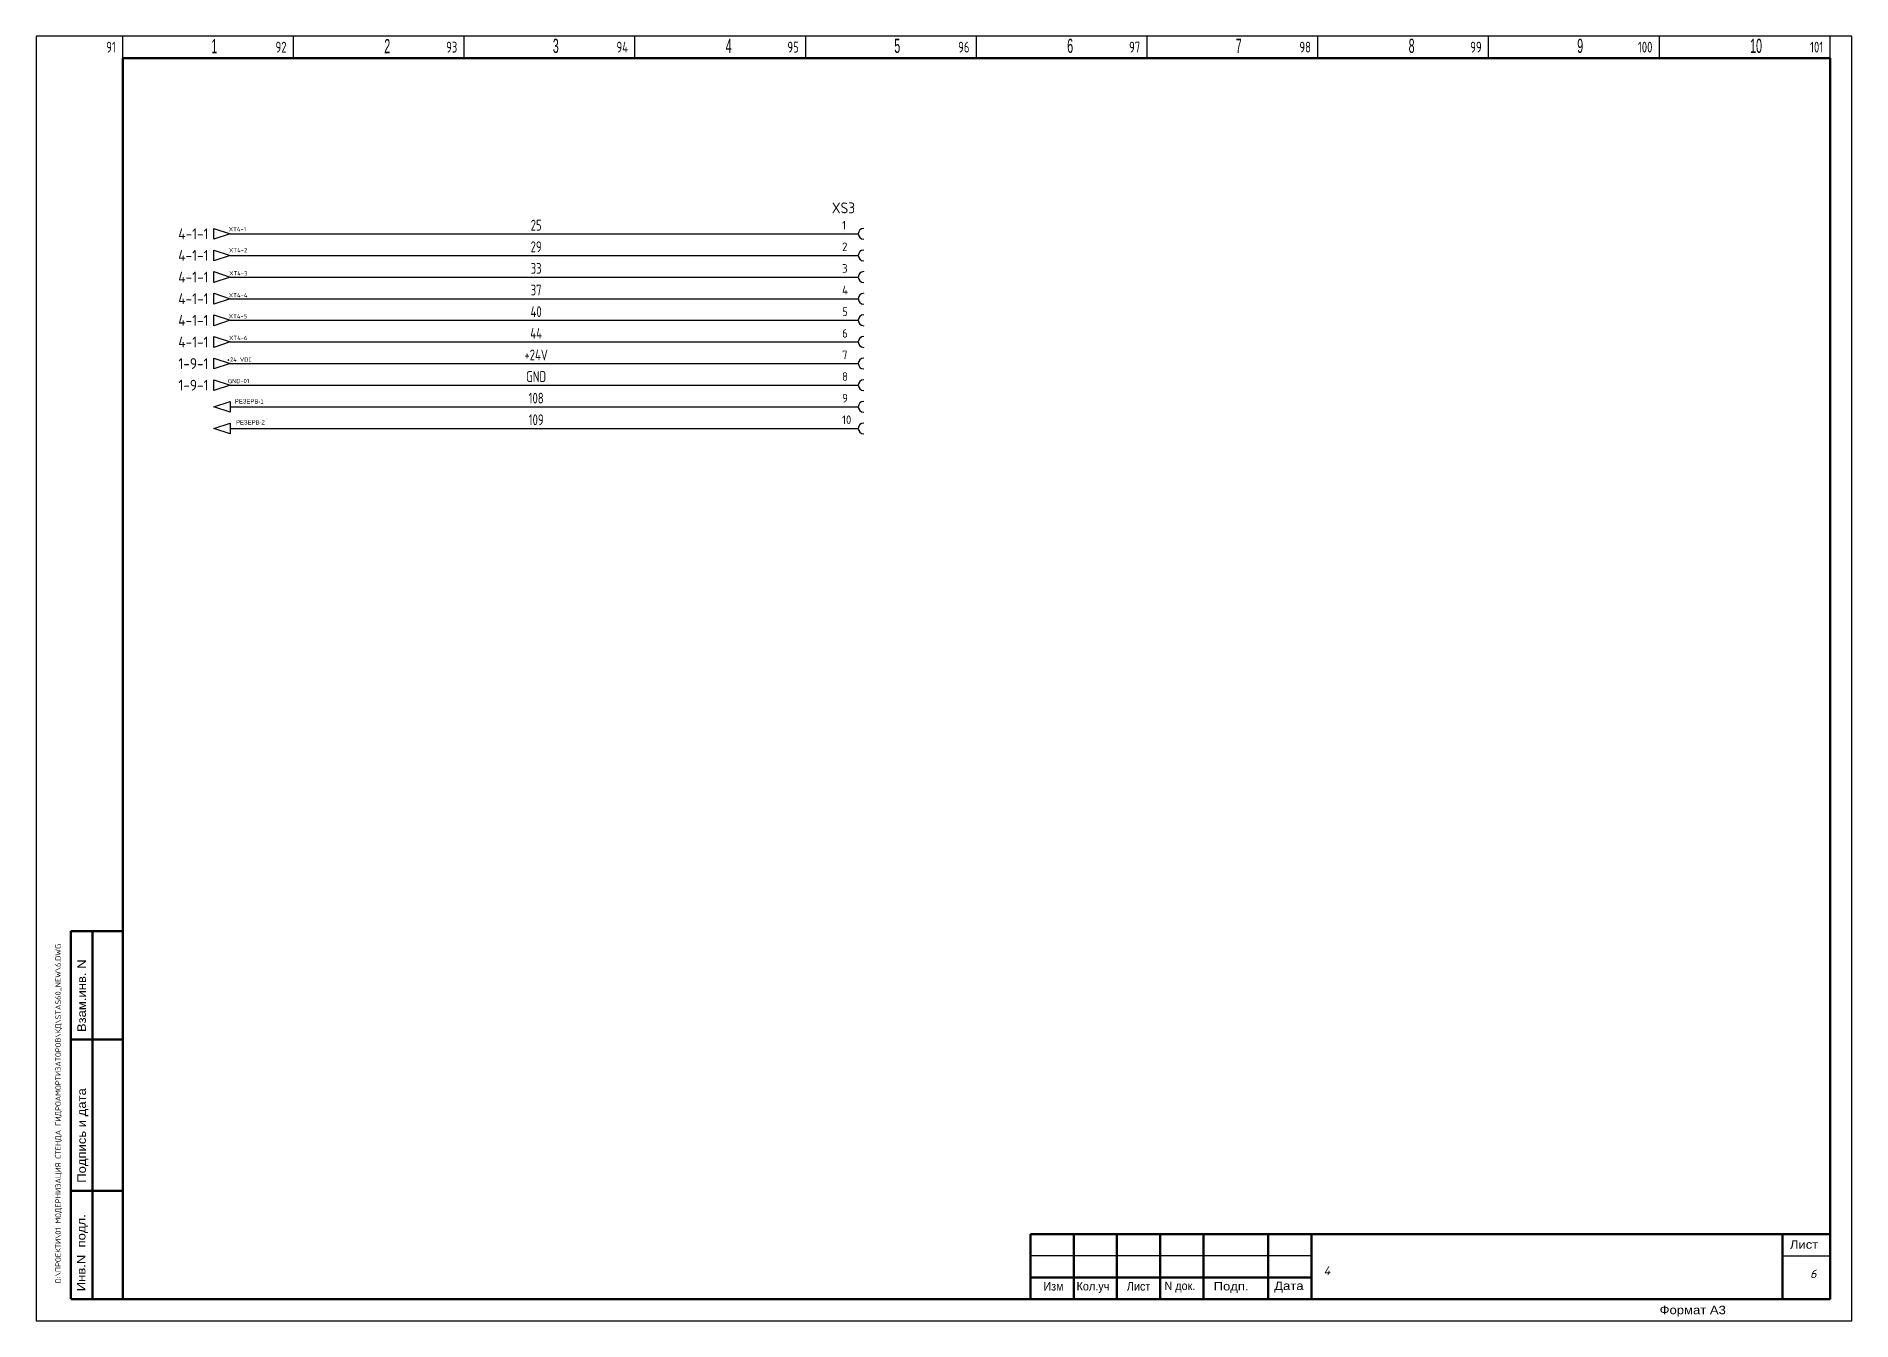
# Model space of a CAD drawing. Extents: x -20 to 400, y -5 to 292.
import ezdxf
from ezdxf.enums import TextEntityAlignment as Align

# ---------------------------------------------------------------- set-up
doc = ezdxf.new("R2010")
doc.units = 0
doc.linetypes.add('Caddy_Solid', pattern=[0])
for name, color, linetype in [('100', 7, 'Continuous'), ('GRN_0.75mm^2', 3, 'Continuous'), ('MISC', 2, 'Continuous'), ('RED_2.5mm^2', 1, 'Continuous'), ('SYMS', 7, 'Continuous'), ('TAGS', 51, 'Continuous'), ('TERMS', 4, 'Continuous'), ('TITLE', 7, 'Continuous'), ('WIRENO', 70, 'Continuous'), ('XREF', 7, 'Continuous')]:
    doc.layers.add(name, color=color, linetype=linetype)
doc.styles.add('Caddy_Vectorfont1n', font='arial.ttf', dxfattribs={"width": 1.1})
doc.styles.add('Caddy_Vectorfont1p', font='arial.ttf', dxfattribs={"width": 0.9})
doc.styles.add('ITALIC', font='ITALIC')
doc.styles.add('SIMPLEX', font='simplex')
doc.styles.add('WD_IEC', font='ISOCP2.shx', dxfattribs={"width": 0.9, "height": 4})

# ---------------------------------------------------------------- blocks, each defined once
blk = doc.blocks.new('wd_tb')
at = {"layer": 'TITLE', "color": 1, "style": 'ITALIC'}
for tag, p in [('DWG#', (377.5, 6.5)), ('TITLE#1', (133.27, -3.8)), ('TITLE#2', (163.84, -3.8)), ('TITLE#3', (197.71, -3.8))]:
    blk.add_attdef(tag, text='', height=2, dxfattribs=at).set_placement(p, align=Align.CENTER)
at = {"layer": 'TITLE', "color": 1, "style": 'SIMPLEX'}
blk.add_attdef('CAD#', (-14.33, 3.62), '', height=1.25, rotation=90, dxfattribs=at)
at = {"layer": 'TITLE', "color": 1}
for tag, p, height, style in [('JOB#', (277.8, 5.56), 2, 'ITALIC'), ('ENGINEER', (9.37, -2.98), 1.25, 'ITALIC'), ('CHKDBY', (40.35, -2.98), 1.25, 'ITALIC'), ('DRAWNBY', (70.5, -3.39), 1.25, 'ITALIC'), ('DATE', (98.17, -3.8), 1.25, 'SIMPLEX'), ('SHTS', (385.36, -3.42), 2, 'ITALIC')]:
    blk.add_attdef(tag, p, '', height=height, dxfattribs=dict(at, style=style))
at = {"layer": 'TITLE', "color": 1, "style": 'ITALIC'}
blk.add_attdef('SH#', text='', height=2, dxfattribs=at).set_placement((391.86, 4.83), align=Align.RIGHT)
at = {"layer": 'TITLE', "color": 7, "flags": 9}
blk.add_attdef('WD_TB', (-0.02, 0.56), '', height=1.57, dxfattribs=at)
at = {"layer": 'TITLE', "color": 1, "style": 'ITALIC', "flags": 3}
blk.add_attdef('TITLE#4', text='', height=2, dxfattribs=at).set_placement((230.75, -4.22), align=Align.CENTER)
blk = doc.blocks.new('HC01J_')
blk.add_line((-5, 0), (-1.25, 0))
blk.add_arc((0, 0), 1.25, 90, 270)
at = {"style": 'WD_IEC'}
for tag, p in [('DESC2', (-2, 18.75)), ('DESC1', (-2, 22.25)), ('DESC3', (-2, 15.25)), ('INST', (-2, 11.75)), ('LOC', (-2, 8.25)), ('TAG1', (-2, 4.75))]:
    blk.add_attdef(tag, text='', height=2.5, dxfattribs=at).set_placement(p, align=Align.RIGHT)
at = {"style": 'WD_IEC', "flags": 1}
for tag, p, height in [('X4TERM01', (-5, 0), 0.32), ('X2LINK', (0, 1.88), 0.32), ('X4TERMDESC01', (-5, -0.52), 0.32), ('ASSYCODE', (-5, -3.75), 1), ('X8LINK', (0, -1.88), 0.32), ('MFG', (5.25, -4.75), 1.5), ('FAMILY', (-5, -5.25), 1), ('CATDESC', (-5, -6.75), 1), ('CAT', (5.25, -7.25), 1.5)]:
    blk.add_attdef(tag, p, '', height=height, dxfattribs=at)
at = {"style": 'WD_IEC'}
blk.add_attdef('TERM01', (-5, 1), '', height=2, dxfattribs=at)
blk = doc.blocks.new('HC02J_')
blk.add_line((-5, 0), (-1.25, 0))
blk.add_arc((0, 0), 1.25, 90, 270)
at = {"style": 'WD_IEC'}
for tag, p in [('DESC2', (-2, 18.5)), ('DESC1', (-2, 21.5)), ('DESC3', (-2, 15)), ('INST', (-2, 11.5)), ('LOC', (-2, 8)), ('TAG2', (-2, 4.5))]:
    blk.add_attdef(tag, text='', height=2.5, dxfattribs=at).set_placement(p, align=Align.RIGHT)
at = {"style": 'WD_IEC', "flags": 1}
for tag, p, height in [('X4TERM01', (-5, 0), 0.32), ('X2LINK', (0, 1.88), 0.32), ('X4TERMDESC01', (-5, -0.52), 0.32), ('X8LINK', (0, -1.88), 0.32), ('FAMILY', (-5, -5.25), 1)]:
    blk.add_attdef(tag, p, '', height=height, dxfattribs=at)
at = {"style": 'WD_IEC'}
blk.add_attdef('TERM01', (-5, 1), '', height=2, dxfattribs=at)
blk = doc.blocks.new('HA1D3')
blk.add_lwpolyline([(0, 0), (-3.75, -1.25), (-3.75, 1.25)], close=True)
at = {"style": 'WD_IEC'}
blk.add_attdef('XREF', text='', height=2.5, dxfattribs=at).set_placement((-5, 0), align=Align.MIDDLE_RIGHT)
at = {"style": 'WD_IEC', "flags": 1}
blk.add_attdef('SIGCODE', text='', height=1, dxfattribs=at).set_placement((-2.5, 1.8), align=Align.RIGHT)
at = {"style": 'WD_IEC'}
for tag, p, height, flags in [('X1TERM01', (0, 0), 0.32, 1), ('WIRENO', (1.25, 1), 2.5, 8)]:
    blk.add_attdef(tag, p, '', height=height, dxfattribs=dict(at, flags=flags))
blk.add_attdef('DESC1', text='', height=2.5, dxfattribs=at).set_placement((1.25, -1), align=Align.TOP_LEFT)
blk = doc.blocks.new('WD_WNH')
at = {"linetype": 'Continuous', "style": 'WD_IEC', "width": 0.8}
blk.add_attdef('WIRENO', text='', height=2.5, dxfattribs=at).set_placement((0, 0.75), align=Align.CENTER)
at = {"style": 'WD_IEC', "flags": 1}
for tag, p in [('W08USER', (0, 0.375)), ('W04USER', (0, 0.875)), ('W05USER', (0, 0.75)), ('W09USER', (0, 0.25)), ('W03USER', (0, 1)), ('W06USER', (0, 0.625)), ('W07USER', (0, 0.5)), ('W02USER', (0, 1.125)), ('W01USER', (0, 1.25)), ('W10USER', (0, 0.125))]:
    blk.add_attdef(tag, text='', height=0.08, dxfattribs=at).set_placement(p, align=Align.CENTER)
blk = doc.blocks.new('WD_WNV')
at = {"linetype": 'Continuous', "style": 'WD_IEC', "width": 0.8}
blk.add_attdef('WIRENO', text='', height=2.5, dxfattribs=at).set_placement((-1.6, 0), align=Align.MIDDLE_RIGHT)
at = {"style": 'WD_IEC', "flags": 1}
for tag, p in [('W08USER', (-1, 0.375)), ('W04USER', (-1, 0.875)), ('W05USER', (-1, 0.75)), ('W09USER', (-1, 0.25)), ('W03USER', (-1, 1)), ('W06USER', (-1, 0.625)), ('W07USER', (-1, 0.5)), ('W02USER', (-1, 1.125)), ('W01USER', (-1, 1.25)), ('W10USER', (-1, 0.125))]:
    blk.add_attdef(tag, text='', height=0.08, dxfattribs=at).set_placement(p, align=Align.CENTER)
blk = doc.blocks.new('HA1S3')
blk.add_lwpolyline([(-3.75, 0), (0, 1.25), (0, -1.25)], close=True)
at = {"style": 'WD_IEC'}
blk.add_attdef('XREF', text='', height=2.5, dxfattribs=at).set_placement((-5, 0), align=Align.MIDDLE_RIGHT)
at = {"style": 'WD_IEC', "flags": 1}
blk.add_attdef('SIGCODE', text='', height=1, dxfattribs=at).set_placement((-2.5, 1.8), align=Align.RIGHT)
at = {"style": 'WD_IEC'}
for tag, p, height, flags in [('X1TERM01', (0, 0), 0.32, 1), ('WIRENO', (1.25, 1), 2.5, 8)]:
    blk.add_attdef(tag, p, '', height=height, dxfattribs=dict(at, flags=flags))
blk.add_attdef('DESC1', text='', height=2.5, dxfattribs=at).set_placement((1.25, -1), align=Align.TOP_LEFT)

msp = doc.modelspace()

# ---------------------------------------------------------------- linework, layer by layer
at = {"linetype": 'Caddy_Solid', "lineweight": 25}
for p, q in [((0, 287), (0, 292)), ((39.5, 287), (39.5, 292)), ((79, 287), (79, 292)), ((118.5, 287), (118.5, 292)), ((158, 287), (158, 292)), ((197.5, 287), (197.5, 292)), ((237, 287), (237, 292)), ((276.5, 287), (276.5, 292)), ((316, 287), (316, 292)), ((355.5, 287), (355.5, 292)), ((395, 287), (395, 292))]:
    msp.add_line(p, q, dxfattribs=at)
at = {"layer": '100', "linetype": 'Caddy_Solid', "lineweight": 50}
for p, q in [((0, 286.94), (395, 286.94)), ((0, 286.94), (0, 0)), ((395, 286.94), (395, 0)), ((-12, 0.06), (-12, 85.06)), ((-12, 85.06), (0, 85.06)), ((-7, 85.06), (-7, 0.06)), ((-12, 60), (0, 60)), ((-12, 25.06), (0, 25.06)), ((210, 15), (395, 15)), ((210, 0), (210, 15)), ((220, 0), (220, 15)), ((230, 0), (230, 15)), ((240, 0), (240, 15)), ((250, 0), (250, 15)), ((265, 0), (265, 15)), ((275, 0), (275, 15)), ((384, 0), (384, 15)), ((210, 5), (275, 5)), ((395, 0), (-12, 0))]:
    msp.add_line(p, q, dxfattribs=at)
at = {"layer": '100', "linetype": 'Caddy_Solid', "lineweight": 25}
for p, q in [((275, 10), (210, 10)), ((384, 10), (395, 10))]:
    msp.add_line(p, q, dxfattribs=at)
at = {"layer": 'GRN_0.75mm^2'}
for p, q in [((24.84, 246.33), (166.43, 246.33)), ((24.84, 241.33), (166.43, 241.33)), ((24.84, 236.33), (166.43, 236.33)), ((24.84, 231.33), (166.43, 231.33)), ((24.84, 226.33), (166.43, 226.33)), ((24.84, 221.33), (166.43, 221.33))]:
    msp.add_line(p, q, dxfattribs=at)
at = {"layer": 'RED_2.5mm^2'}
for p, q in [((24.84, 216.33), (166.43, 216.33)), ((24.84, 211.33), (166.43, 211.33))]:
    msp.add_line(p, q, dxfattribs=at)
at = {"layer": 'SYMS'}
for p, q in [((24.84, 206.33), (166.43, 206.33)), ((24.84, 201.33), (166.43, 201.33))]:
    msp.add_line(p, q, dxfattribs=at)
msp.add_lwpolyline([(-20, -5), (400, -5), (400, 292), (-20, 292)], close=True, dxfattribs=at)

# ---------------------------------------------------------------- block references
ref = msp.add_blockref('HC01J_', (171.43, 246.33), dxfattribs=at)
ref.add_attrib('TERM01', '1', (166.43, 247.33), dxfattribs={"layer": 'TERMS', "height": 2, "style": 'WD_IEC'})
ref.add_attrib('TAG1', 'XS3', dxfattribs={"layer": 'TAGS', "height": 2.5, "style": 'WD_IEC'}).set_placement((169.43, 251.08), align=Align.RIGHT)
ref = msp.add_blockref('HA1D3', (24.84, 246.33), dxfattribs=at)
ref.add_attrib('XREF', '4-1-1', dxfattribs={"layer": 'XREF', "height": 2.5, "style": 'WD_IEC'}).set_placement((19.84, 246.33), align=Align.MIDDLE_RIGHT)
ref.add_attrib('SIGCODE', 'XT4-1', dxfattribs={"layer": 'MISC', "height": 1, "style": 'WD_IEC'}).set_placement((28.55, 246.9), align=Align.RIGHT)
ref = msp.add_blockref('HC02J_', (171.43, 241.33), dxfattribs=at)
ref.add_attrib('TERM01', '2', (166.43, 242.33), dxfattribs={"layer": 'TERMS', "height": 2, "style": 'WD_IEC'})
ref = msp.add_blockref('HA1D3', (24.84, 241.33), dxfattribs=at)
ref.add_attrib('XREF', '4-1-1', dxfattribs={"layer": 'XREF', "height": 2.5, "style": 'WD_IEC'}).set_placement((19.84, 241.33), align=Align.MIDDLE_RIGHT)
ref.add_attrib('SIGCODE', 'XT4-2', dxfattribs={"layer": 'MISC', "height": 1, "style": 'WD_IEC'}).set_placement((28.81, 242.03), align=Align.RIGHT)
ref = msp.add_blockref('HA1D3', (24.84, 236.33), dxfattribs=at)
ref.add_attrib('XREF', '4-1-1', dxfattribs={"layer": 'XREF', "height": 2.5, "style": 'WD_IEC'}).set_placement((19.84, 236.33), align=Align.MIDDLE_RIGHT)
ref.add_attrib('SIGCODE', 'XT4-3', dxfattribs={"layer": 'MISC', "height": 1, "style": 'WD_IEC'}).set_placement((28.87, 236.7), align=Align.RIGHT)
ref = msp.add_blockref('HC02J_', (171.43, 236.33), dxfattribs=at)
ref.add_attrib('TERM01', '3', (166.43, 237.33), dxfattribs={"layer": 'TERMS', "height": 2, "style": 'WD_IEC'})
ref = msp.add_blockref('HA1D3', (24.84, 231.33), dxfattribs=at)
ref.add_attrib('XREF', '4-1-1', dxfattribs={"layer": 'XREF', "height": 2.5, "style": 'WD_IEC'}).set_placement((19.84, 231.33), align=Align.MIDDLE_RIGHT)
ref.add_attrib('SIGCODE', 'XT4-4', dxfattribs={"layer": 'MISC', "height": 1, "style": 'WD_IEC'}).set_placement((28.85, 231.62), align=Align.RIGHT)
ref = msp.add_blockref('HC02J_', (171.43, 231.33), dxfattribs=at)
ref.add_attrib('TERM01', '4', (166.43, 232.33), dxfattribs={"layer": 'TERMS', "height": 2, "style": 'WD_IEC'})
ref = msp.add_blockref('HA1D3', (24.84, 226.33), dxfattribs=at)
ref.add_attrib('XREF', '4-1-1', dxfattribs={"layer": 'XREF', "height": 2.5, "style": 'WD_IEC'}).set_placement((19.84, 226.33), align=Align.MIDDLE_RIGHT)
ref.add_attrib('SIGCODE', 'XT4-5', dxfattribs={"layer": 'MISC', "height": 1, "style": 'WD_IEC'}).set_placement((28.81, 226.77), align=Align.RIGHT)
ref = msp.add_blockref('HC02J_', (171.43, 226.33), dxfattribs=at)
ref.add_attrib('TERM01', '5', (166.43, 227.33), dxfattribs={"layer": 'TERMS', "height": 2, "style": 'WD_IEC'})
ref = msp.add_blockref('HA1D3', (24.84, 221.33), dxfattribs=at)
ref.add_attrib('XREF', '4-1-1', dxfattribs={"layer": 'XREF', "height": 2.5, "style": 'WD_IEC'}).set_placement((19.84, 221.33), align=Align.MIDDLE_RIGHT)
ref.add_attrib('SIGCODE', 'XT4-6', dxfattribs={"layer": 'MISC', "height": 1, "style": 'WD_IEC'}).set_placement((28.86, 221.75), align=Align.RIGHT)
ref = msp.add_blockref('HC02J_', (171.43, 221.33), dxfattribs=at)
ref.add_attrib('TERM01', '6', (166.43, 222.33), dxfattribs={"layer": 'TERMS', "height": 2, "style": 'WD_IEC'})
ref = msp.add_blockref('HC02J_', (171.43, 216.33), dxfattribs=at)
ref.add_attrib('TERM01', '7', (166.43, 217.33), dxfattribs={"layer": 'TERMS', "height": 2, "style": 'WD_IEC'})
ref = msp.add_blockref('HA1D3', (24.84, 216.33), dxfattribs=at)
ref.add_attrib('XREF', '1-9-1', dxfattribs={"layer": 'XREF', "height": 2.5, "style": 'WD_IEC'}).set_placement((19.84, 216.33), align=Align.MIDDLE_RIGHT)
ref.add_attrib('SIGCODE', '+24 VDC', dxfattribs={"layer": 'MISC', "height": 1, "style": 'WD_IEC'}).set_placement((29.86, 216.75), align=Align.RIGHT)
ref = msp.add_blockref('HC02J_', (171.43, 211.33), dxfattribs=at)
ref.add_attrib('TERM01', '8', (166.43, 212.33), dxfattribs={"layer": 'TERMS', "height": 2, "style": 'WD_IEC'})
ref = msp.add_blockref('HA1D3', (24.84, 211.33), dxfattribs=at)
ref.add_attrib('XREF', '1-9-1', dxfattribs={"layer": 'XREF', "height": 2.5, "style": 'WD_IEC'}).set_placement((19.84, 211.33), align=Align.MIDDLE_RIGHT)
ref.add_attrib('SIGCODE', 'GND-01', dxfattribs={"layer": 'MISC', "height": 1, "style": 'WD_IEC'}).set_placement((29.27, 211.79), align=Align.RIGHT)
ref = msp.add_blockref('HA1S3', (24.84, 206.33), dxfattribs=at)
ref.add_attrib('SIGCODE', 'РЕЗЕРВ-1', dxfattribs={"layer": 'MISC', "height": 1}).set_placement((32.6, 207.07), align=Align.RIGHT)
ref = msp.add_blockref('HC02J_', (171.43, 206.33), dxfattribs=at)
ref.add_attrib('TERM01', '9', (166.43, 207.33), dxfattribs={"layer": 'TERMS', "height": 2, "style": 'WD_IEC'})
ref = msp.add_blockref('HA1S3', (24.84, 201.33), dxfattribs=at)
ref.add_attrib('SIGCODE', 'РЕЗЕРВ-2', dxfattribs={"layer": 'MISC', "height": 1}).set_placement((32.87, 202.23), align=Align.RIGHT)
ref = msp.add_blockref('HC02J_', (171.43, 201.33), dxfattribs=at)
ref.add_attrib('TERM01', '10', (166.43, 202.33), dxfattribs={"layer": 'TERMS', "height": 2, "style": 'WD_IEC'})
ref = msp.add_blockref('wd_tb', (0, 0), dxfattribs=at)
ref.add_attrib('CAD#', 'D:\\ПРОЕКТИ\\01 МОДЕРНИЗАЦИЯ СТЕНДА ГИДРОАМОРТИЗАТОРОВ\\КД\\STAS60_NEW\\6.DWG', (-14.33, 3.62), dxfattribs={"layer": 'TITLE', "color": 1, "height": 1.25, "rotation": 90, "style": 'SIMPLEX'})
ref.add_attrib('JOB#', '4', (277.8, 5.56), dxfattribs={"layer": 'TITLE', "color": 1, "height": 2, "style": 'ITALIC'})
ref.add_attrib('SH#', '6', dxfattribs={"layer": 'TITLE', "color": 1, "height": 2, "style": 'ITALIC'}).set_placement((391.86, 4.83), align=Align.RIGHT)
at = {"layer": 'WIRENO'}
ref = msp.add_blockref('WD_WNV', (0, 289.5), dxfattribs=at)
ref.add_attrib('WIRENO', '91', dxfattribs={"linetype": 'Continuous', "height": 2.5, "style": 'WD_IEC', "width": 0.8}).set_placement((-1.6, 289.5), align=Align.MIDDLE_RIGHT)
ref = msp.add_blockref('WD_WNV', (39.5, 289.5), dxfattribs=at)
ref.add_attrib('WIRENO', '92', dxfattribs={"linetype": 'Continuous', "height": 2.5, "style": 'WD_IEC', "width": 0.8}).set_placement((37.9, 289.5), align=Align.MIDDLE_RIGHT)
ref = msp.add_blockref('WD_WNV', (79, 289.5), dxfattribs=at)
ref.add_attrib('WIRENO', '93', dxfattribs={"linetype": 'Continuous', "height": 2.5, "style": 'WD_IEC', "width": 0.8}).set_placement((77.4, 289.5), align=Align.MIDDLE_RIGHT)
ref = msp.add_blockref('WD_WNV', (118.5, 289.5), dxfattribs=at)
ref.add_attrib('WIRENO', '94', dxfattribs={"linetype": 'Continuous', "height": 2.5, "style": 'WD_IEC', "width": 0.8}).set_placement((116.9, 289.5), align=Align.MIDDLE_RIGHT)
ref = msp.add_blockref('WD_WNV', (158, 289.5), dxfattribs=at)
ref.add_attrib('WIRENO', '95', dxfattribs={"linetype": 'Continuous', "height": 2.5, "style": 'WD_IEC', "width": 0.8}).set_placement((156.4, 289.5), align=Align.MIDDLE_RIGHT)
ref = msp.add_blockref('WD_WNV', (197.5, 289.5), dxfattribs=at)
ref.add_attrib('WIRENO', '96', dxfattribs={"linetype": 'Continuous', "height": 2.5, "style": 'WD_IEC', "width": 0.8}).set_placement((195.9, 289.5), align=Align.MIDDLE_RIGHT)
ref = msp.add_blockref('WD_WNV', (237, 289.5), dxfattribs=at)
ref.add_attrib('WIRENO', '97', dxfattribs={"linetype": 'Continuous', "height": 2.5, "style": 'WD_IEC', "width": 0.8}).set_placement((235.4, 289.5), align=Align.MIDDLE_RIGHT)
ref = msp.add_blockref('WD_WNV', (276.5, 289.5), dxfattribs=at)
ref.add_attrib('WIRENO', '98', dxfattribs={"linetype": 'Continuous', "height": 2.5, "style": 'WD_IEC', "width": 0.8}).set_placement((274.9, 289.5), align=Align.MIDDLE_RIGHT)
ref = msp.add_blockref('WD_WNV', (316, 289.5), dxfattribs=at)
ref.add_attrib('WIRENO', '99', dxfattribs={"linetype": 'Continuous', "height": 2.5, "style": 'WD_IEC', "width": 0.8}).set_placement((314.4, 289.5), align=Align.MIDDLE_RIGHT)
ref = msp.add_blockref('WD_WNV', (355.5, 289.5), dxfattribs=at)
ref.add_attrib('WIRENO', '100', dxfattribs={"linetype": 'Continuous', "height": 2.5, "style": 'WD_IEC', "width": 0.8}).set_placement((353.9, 289.5), align=Align.MIDDLE_RIGHT)
ref = msp.add_blockref('WD_WNV', (395, 289.5), dxfattribs=at)
ref.add_attrib('WIRENO', '101', dxfattribs={"linetype": 'Continuous', "height": 2.5, "style": 'WD_IEC', "width": 0.8}).set_placement((393.4, 289.5), align=Align.MIDDLE_RIGHT)
ref = msp.add_blockref('WD_WNH', (95.64, 246.33), dxfattribs=at)
ref.add_attrib('WIRENO', '25', dxfattribs={"linetype": 'Continuous', "height": 2.5, "style": 'WD_IEC', "width": 0.8}).set_placement((95.64, 247.08), align=Align.CENTER)
ref = msp.add_blockref('WD_WNH', (95.64, 241.33), dxfattribs=at)
ref.add_attrib('WIRENO', '29', dxfattribs={"linetype": 'Continuous', "height": 2.5, "style": 'WD_IEC', "width": 0.8}).set_placement((95.64, 242.08), align=Align.CENTER)
ref = msp.add_blockref('WD_WNH', (95.64, 236.33), dxfattribs=at)
ref.add_attrib('WIRENO', '33', dxfattribs={"linetype": 'Continuous', "height": 2.5, "style": 'WD_IEC', "width": 0.8}).set_placement((95.64, 237.08), align=Align.CENTER)
ref = msp.add_blockref('WD_WNH', (95.64, 231.33), dxfattribs=at)
ref.add_attrib('WIRENO', '37', dxfattribs={"linetype": 'Continuous', "height": 2.5, "style": 'WD_IEC', "width": 0.8}).set_placement((95.64, 232.08), align=Align.CENTER)
ref = msp.add_blockref('WD_WNH', (95.64, 226.33), dxfattribs=at)
ref.add_attrib('WIRENO', '40', dxfattribs={"linetype": 'Continuous', "height": 2.5, "style": 'WD_IEC', "width": 0.8}).set_placement((95.64, 227.08), align=Align.CENTER)
ref = msp.add_blockref('WD_WNH', (95.64, 221.33), dxfattribs=at)
ref.add_attrib('WIRENO', '44', dxfattribs={"linetype": 'Continuous', "height": 2.5, "style": 'WD_IEC', "width": 0.8}).set_placement((95.64, 222.08), align=Align.CENTER)
ref = msp.add_blockref('WD_WNH', (95.64, 216.33), dxfattribs=at)
ref.add_attrib('WIRENO', '+24V', dxfattribs={"linetype": 'Continuous', "height": 2.5, "style": 'WD_IEC', "width": 0.8}).set_placement((95.64, 217.08), align=Align.CENTER)
ref = msp.add_blockref('WD_WNH', (95.64, 211.33), dxfattribs=at)
ref.add_attrib('WIRENO', 'GND', dxfattribs={"linetype": 'Continuous', "height": 2.5, "style": 'WD_IEC', "width": 0.8}).set_placement((95.64, 212.08), align=Align.CENTER)
ref = msp.add_blockref('WD_WNH', (95.64, 206.33), dxfattribs=at)
ref.add_attrib('WIRENO', '108', dxfattribs={"linetype": 'Continuous', "height": 2.5, "style": 'WD_IEC', "width": 0.8}).set_placement((95.64, 207.08), align=Align.CENTER)
ref = msp.add_blockref('WD_WNH', (95.64, 201.33), dxfattribs=at)
ref.add_attrib('WIRENO', '109', dxfattribs={"linetype": 'Continuous', "height": 2.5, "style": 'WD_IEC', "width": 0.8}).set_placement((95.64, 202.08), align=Align.CENTER)

# ---------------------------------------------------------------- texts
at = {"lineweight": 60, "style": 'Caddy_Vectorfont1p', "width": 0.54}
for s, height, p in [('1', 3.27, (20.5, 288.1)), ('2', 3.27, (60.5, 288.1)), ('3', 3.27, (99.5, 288.16)), ('4', 3.27, (139.5, 288.16)), ('5', 3.27, (178.5, 288.16)), ('6', 3.27, (218.5, 288.16)), ('7', 3.27, (257.5, 288.16)), ('8', 3.27, (297.5, 288.16)), ('9', 3.27, (336.5, 288.16)), ('10', 3.275, (376.5, 288.16))]:
    msp.add_text(s, height=height, dxfattribs=at).set_placement(p)
at = {"layer": '100', "lineweight": 25, "style": 'Caddy_Vectorfont1n', "width": 1.1}
for s, p in [('Взам.инв. N', (-8.54, 61.73)), ('Подпись и дата', (-8.53, 26.88)), ('Инв.N  подл.', (-8.63, 1.79))]:
    msp.add_text(s, height=1.965, rotation=90, dxfattribs=at).set_placement(p)
at = {"layer": '100', "lineweight": 25, "style": 'Caddy_Vectorfont1n'}
for s, width, p in [('Лист', 1.1, (385.7, 11.64)), ('Изм', 0.913, (212.99, 1.97)), ('Кол.уч', 0.913, (220.68, 1.99)), ('Лист', 0.913, (232.29, 1.97)), ('N док.', 0.913, (241, 2.08)), ('Подп.', 1.1, (252.39, 1.99)), ('Дата', 1.1, (266.4, 2.08)), ('Формат А3', 1.1, (355.56, -3.51))]:
    msp.add_text(s, height=1.965, dxfattribs=dict(at, width=width)).set_placement(p)

doc.saveas('drawing.dxf')
